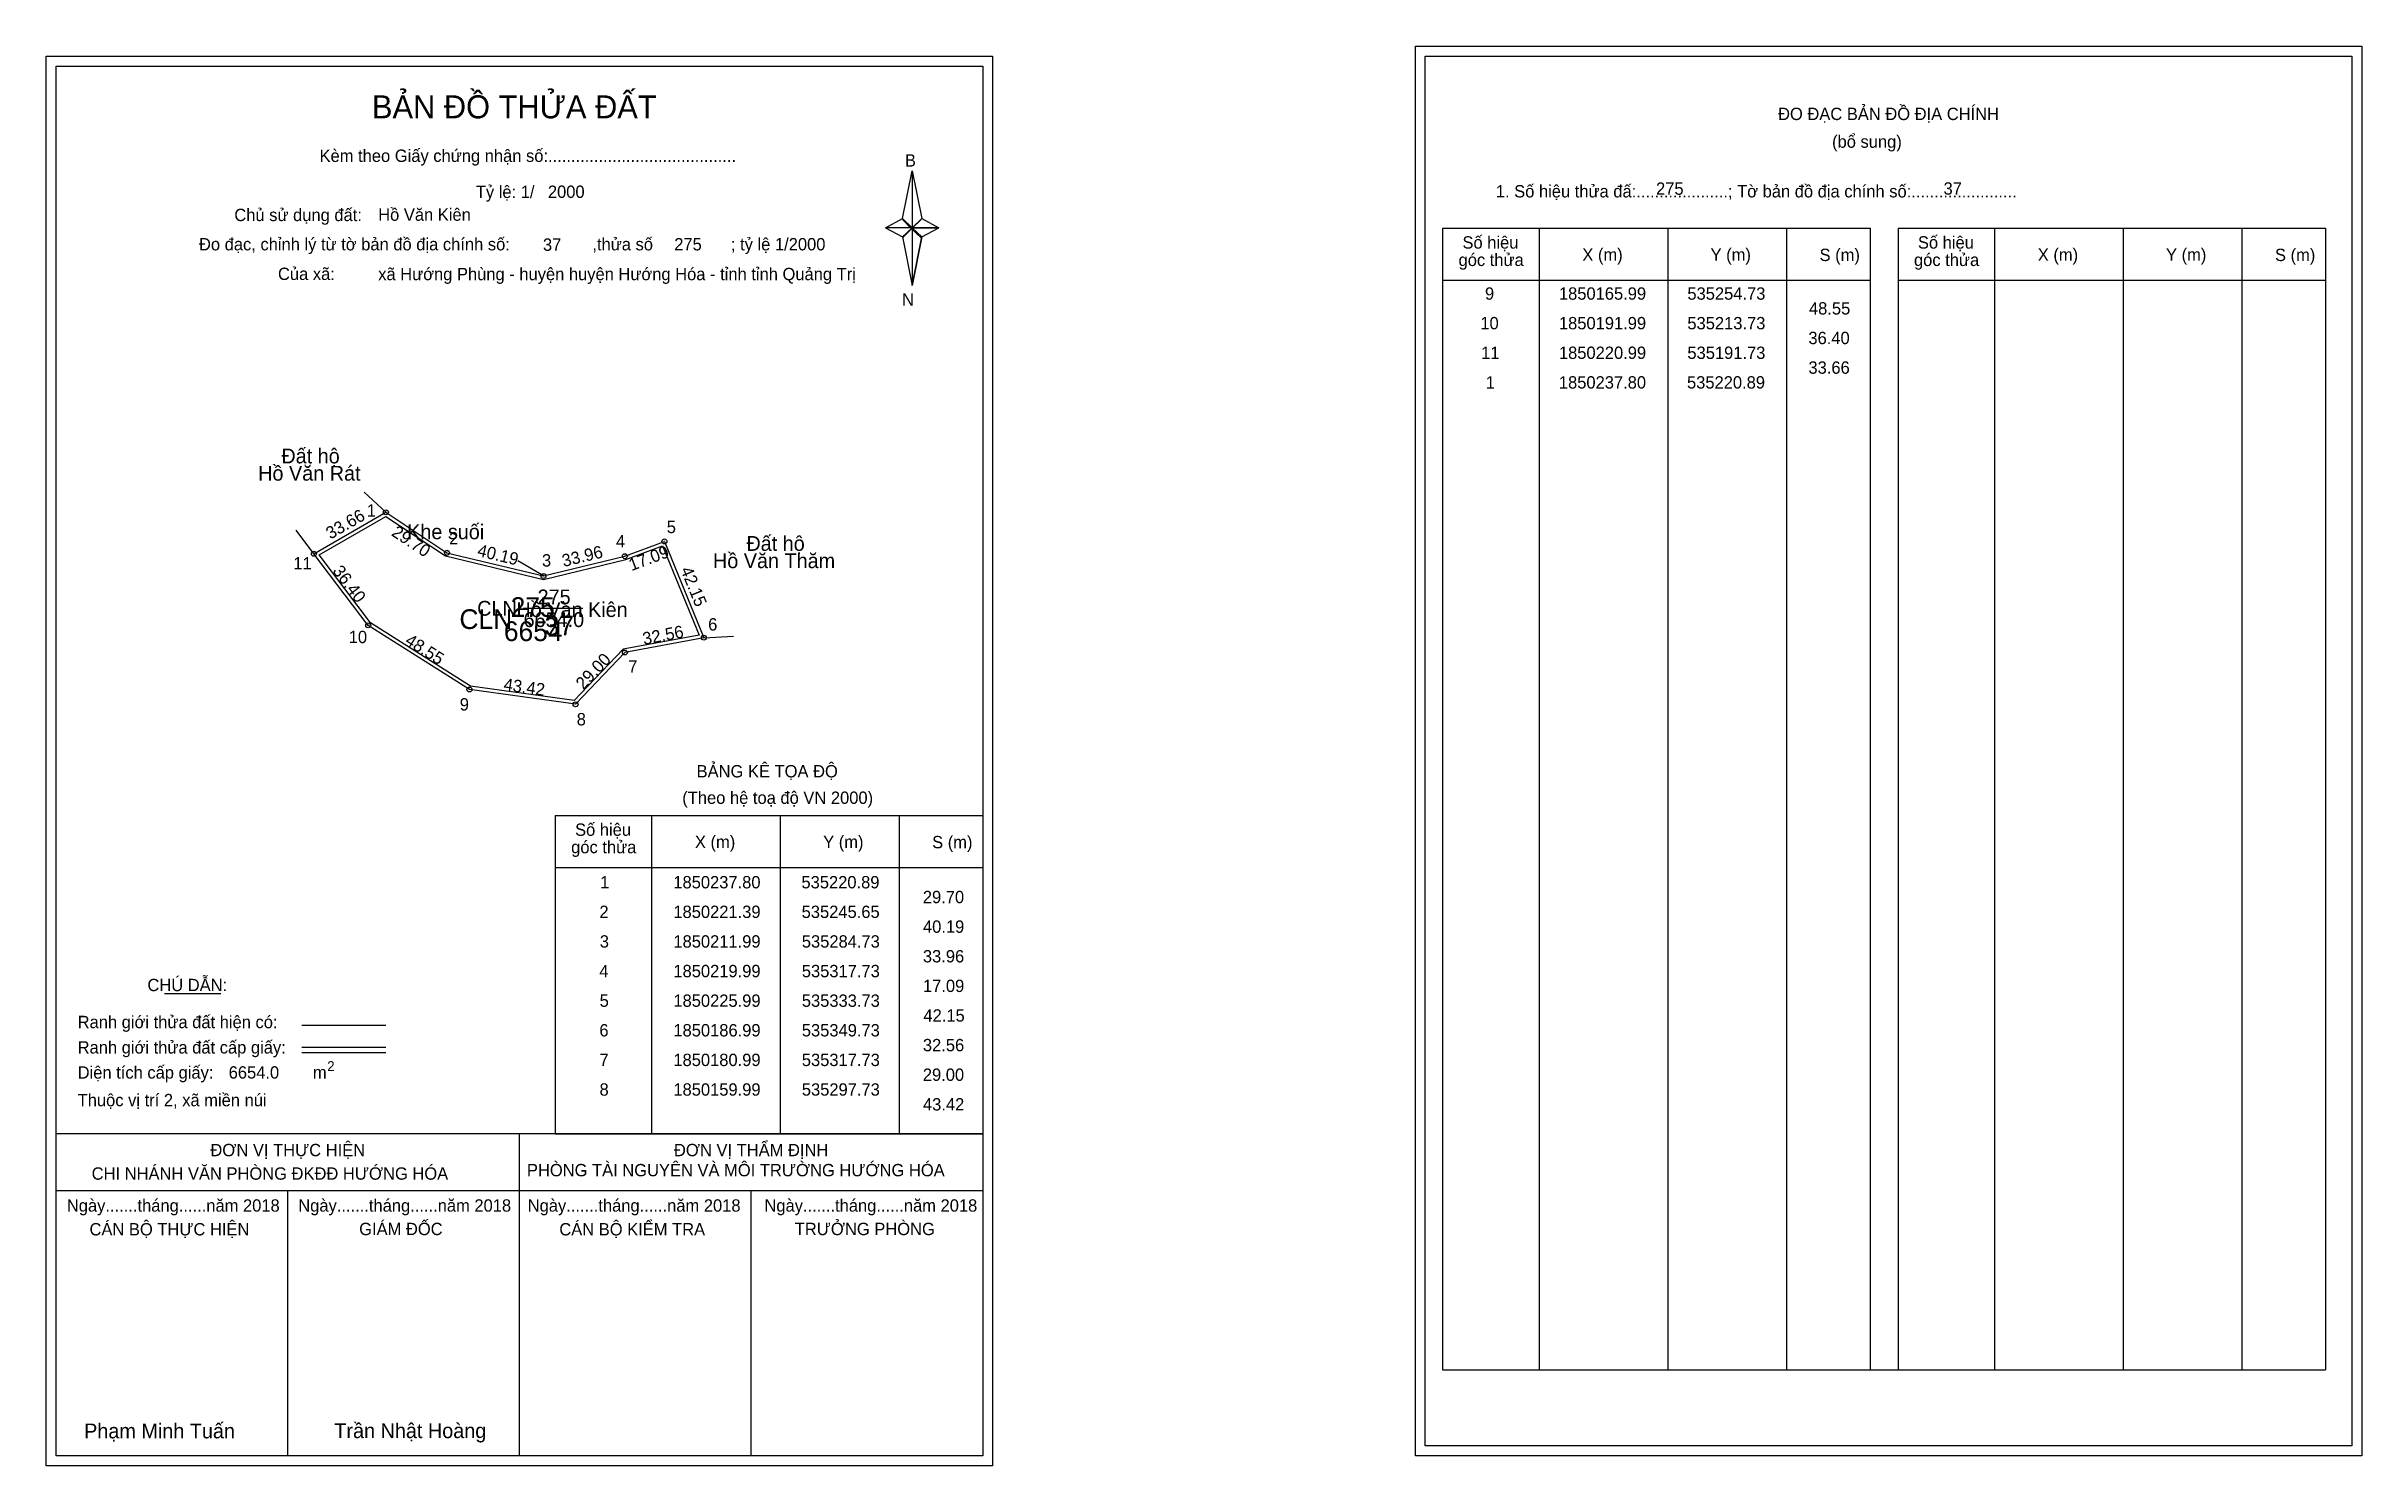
# Model space of a CAD drawing. Extents: x 535083 to 536021, y 1849851 to 1850427.
import ezdxf

# ---------------------------------------------------------------- set-up
doc = ezdxf.new("R2010")
doc.units = 0
for name, color, linetype in [('Level 1', 7, 'Continuous'), ('Level 10', 7, 'Continuous'), ('Level 11', 7, 'Continuous'), ('Level 13', 7, 'Continuous'), ('Level 2', 7, 'Continuous'), ('Level 22', 7, 'Continuous'), ('Level 27', 7, 'Continuous'), ('Level 3', 7, 'Continuous'), ('Level 36', 7, 'Continuous'), ('Level 4', 7, 'Continuous'), ('Level 49', 7, 'Continuous'), ('Level 5', 7, 'Continuous'), ('Level 53', 7, 'Continuous'), ('Level 55', 7, 'Continuous'), ('Level 6', 7, 'Continuous'), ('Level 63', 7, 'Continuous'), ('Level 7', 7, 'Continuous'), ('Level 9', 7, 'Continuous')]:
    doc.layers.add(name, color=color, linetype=linetype)

msp = doc.modelspace()

# ---------------------------------------------------------------- linework, layer by layer
at = {"layer": 'Level 1'}
for p, q in [((535087.32, 1850418.62), (535087.32, 1850418.62)), ((535641.97, 1850422.62), (535641.97, 1850422.62)), ((535430.17, 1850356.86), (535434.1, 1850376.14)), ((535434.1, 1850376.14), (535434.1, 1850353.09)), ((535434.1, 1850376.14), (535438.04, 1850356.86)), ((535423.28, 1850353.09), (535430.17, 1850356.86)), ((535430.17, 1850356.86), (535434.1, 1850353.09)), ((535433.81, 1850352.65), (535430.17, 1850356.42)), ((535434.1, 1850353.09), (535430.17, 1850349.41)), ((535433.81, 1850352.65), (535430.17, 1850348.97)), ((535430.17, 1850348.97), (535433.81, 1850352.65)), ((535437.74, 1850356.42), (535433.81, 1850352.65)), ((535433.81, 1850352.65), (535437.74, 1850356.42)), ((535437.74, 1850348.97), (535433.81, 1850352.65)), ((535438.04, 1850356.86), (535434.1, 1850353.09)), ((535434.1, 1850353.09), (535434.1, 1850329.69)), ((535434.1, 1850353.09), (535444.92, 1850353.09)), ((535434.1, 1850353.09), (535438.04, 1850349.41)), ((535438.04, 1850349.41), (535444.92, 1850353.09)), ((535649.03, 1850352.91), (535822.24, 1850352.91)), ((535688.21, 1849890.38), (535688.21, 1850352.91)), ((535740.36, 1849890.38), (535740.36, 1850352.91)), ((535788.3, 1850352.91), (535788.3, 1849890.38)), ((535822.24, 1850352.91), (535822.24, 1849890.38)), ((535833.55, 1850352.91), (536006.75, 1850352.91)), ((535872.73, 1849890.38), (535872.73, 1850352.91)), ((535924.87, 1849890.38), (535924.87, 1850352.91)), ((535972.82, 1850352.91), (535972.82, 1849890.38)), ((536006.75, 1850352.91), (536006.75, 1849890.38)), ((535430.17, 1850349.41), (535434.1, 1850329.69)), ((535438.04, 1850349.41), (535434.1, 1850329.69)), ((535649.03, 1850331.86), (535822.24, 1850331.86)), ((535833.55, 1850331.86), (536006.75, 1850331.86)), ((535289.51, 1850114.97), (535462.71, 1850114.97)), ((535328.69, 1849985.92), (535328.69, 1850114.97)), ((535380.83, 1849985.92), (535380.83, 1850114.97)), ((535428.78, 1850114.97), (535428.78, 1849985.92)), ((535289.51, 1850093.91), (535462.71, 1850093.91)), ((535131.16, 1850042.75), (535153.96, 1850042.75)), ((535186.89, 1850029.94), (535220.91, 1850029.94)), ((535186.89, 1850021.05), (535220.91, 1850021.05)), ((535186.89, 1850018.86), (535220.91, 1850018.86)), ((535300.98, 1849985.92), (535087.32, 1849985.92)), ((535462.71, 1849985.92), (535253.03, 1849985.92)), ((535275.02, 1849855.47), (535275.02, 1849985.92)), ((535289.51, 1849985.91), (535462.71, 1849985.91)), ((535462.72, 1849962.82), (535087.32, 1849962.82)), ((535181.17, 1849855.47), (535181.17, 1849962.82)), ((535368.87, 1849855.47), (535368.87, 1849962.82)), ((535649.03, 1849890.38), (536006.75, 1849890.38)), ((535462.71, 1849855.47), (535462.71, 1849855.47)), ((536017.37, 1849859.47), (536017.37, 1849859.47))]:
    msp.add_line(p, q, dxfattribs=at)
for points in [[(535430.17, 1850356.86), (535434.1, 1850376.14), (535434.1, 1850353.09)], [(535423.28, 1850353.09), (535430.17, 1850349.41), (535434.1, 1850353.09)], [(535434.1, 1850353.09), (535438.04, 1850356.86), (535444.92, 1850353.09)], [(535434.1, 1850353.09), (535434.1, 1850329.69), (535438.04, 1850349.41)]]:
    msp.add_lwpolyline(points, close=True, dxfattribs=at)
at = {"layer": 'Level 10'}
for points in [[(535191.73, 1850220.99), (535220.89, 1850237.8), (535245.65, 1850221.39), (535284.73, 1850211.99), (535317.73, 1850219.99), (535333.73, 1850225.99), (535349.73, 1850186.99), (535317.73, 1850180.99), (535297.73, 1850159.99), (535254.73, 1850165.99), (535213.73, 1850191.99)], [(535193.81, 1850220.57), (535220.84, 1850236.15), (535245.08, 1850220.09), (535284.73, 1850210.55), (535318.14, 1850218.65), (535332.95, 1850224.2), (535347.78, 1850188.05), (535317.03, 1850182.28), (535297.21, 1850161.48), (535255.22, 1850167.33), (535214.69, 1850193.04)]]:
    msp.add_lwpolyline(points, close=True, dxfattribs=at)
at = {"layer": 'Level 11'}
for centre in [(535220.89, 1850237.8), (535191.73, 1850220.99), (535191.73, 1850220.99), (535245.65, 1850221.39), (535317.73, 1850219.99), (535333.73, 1850225.99), (535284.73, 1850211.99), (535213.73, 1850191.99), (535349.73, 1850186.99), (535317.73, 1850180.99), (535254.73, 1850165.99), (535297.73, 1850159.99)]:
    msp.add_circle(centre, 1, dxfattribs=at)
at = {"layer": 'Level 27'}
for p, q in [((535220.89, 1850237.8), (535212.1, 1850245.96)), ((535191.73, 1850220.99), (535184.48, 1850230.55)), ((535284.73, 1850211.99), (535274.4, 1850218.09)), ((535349.73, 1850186.99), (535361.72, 1850187.56))]:
    msp.add_line(p, q, dxfattribs=at)
at = {"layer": 'Level 3'}
for p, q in [((535649.03, 1850352.91), (535649.03, 1849890.38)), ((535833.55, 1850352.91), (535833.55, 1849890.38)), ((535289.51, 1850114.97), (535289.51, 1849985.92))]:
    msp.add_line(p, q, dxfattribs=at)
at = {"layer": 'Level 63'}
for points in [[(535083.32, 1850422.62), (535466.72, 1850422.62), (535466.72, 1849851.47), (535083.32, 1849851.47)], [(535087.32, 1850418.62), (535462.72, 1850418.62), (535462.72, 1849855.47), (535087.32, 1849855.47)], [(535637.97, 1850426.62), (536021.37, 1850426.62), (536021.37, 1849855.47), (535637.97, 1849855.47)], [(535641.97, 1850422.62), (536017.37, 1850422.62), (536017.37, 1849859.47), (535641.97, 1849859.47)]]:
    msp.add_lwpolyline(points, close=True, dxfattribs=at)
at = {"layer": 'Level 9'}
msp.add_line((535276.67, 1850198.9), (535300.75, 1850198.9), dxfattribs=at)

# ---------------------------------------------------------------- texts
at = {"layer": 'Level 1'}
for s, height, p in [('BẢN ĐỒ THỬA ĐẤT', 9.3313, (535215.25, 1850397.43)), ('ĐO ĐẠC BẢN ĐỒ ĐỊA CHÍNH', 5, (535784.92, 1850396.74)), ('(bổ sung)', 5, (535806.8, 1850385.5)), ('Kèm theo Giấy chứng nhận số:.........................................', 5, (535194.02, 1850379.77)), ('B', 5, (535431.19, 1850377.89)), ('1. Số hiệu thửa đấ:....................; Tờ bản đồ địa chính số:.......................', 5, (535670.58, 1850365.38)), ('Chủ sử dụng đất:', 5, (535159.5, 1850355.79)), ('Đo đạc, chỉnh lý từ tờ bản đồ địa chính số:                  ,thửa số                 ; tỷ lệ 1/2000', 5, (535145.18, 1850343.93)), ('góc thửa', 5, (535655.48, 1850337.59)), ('Số hiệu', 5, (535657.06, 1850344.65)), ('X (m)', 5, (535705.63, 1850339.7)), ('Y (m)', 5, (535757.58, 1850339.7)), ('S (m)', 5, (535801.74, 1850339.6)), ('góc thửa', 5, (535839.99, 1850337.59)), ('Số hiệu', 5, (535841.58, 1850344.65)), ('X (m)', 5, (535890.14, 1850339.7)), ('Y (m)', 5, (535942.1, 1850339.7)), ('S (m)', 5, (535986.25, 1850339.6)), ('Của xã:', 5, (535177.18, 1850331.93)), ('N', 5, (535429.99, 1850321.55)), ('BẢNG KÊ TỌA ĐỘ', 5, (535346.78, 1850130.37)), ('(Theo hệ toạ độ VN 2000)', 5, (535340.97, 1850119.65)), ('Số hiệu', 5, (535297.54, 1850106.7)), ('góc thửa', 5, (535295.96, 1850099.64)), ('X (m)', 5, (535346.1, 1850101.75)), ('Y (m)', 5, (535398.06, 1850101.75)), ('S (m)', 5, (535442.21, 1850101.65)), ('CHÚ DẪN:', 5, (535124.28, 1850043.76)), ('Ranh giới thửa đất hiện có:', 5, (535096.02, 1850028.76)), ('Ranh giới thửa đất cấp giấy:', 5, (535096.02, 1850018.48)), ('2', 4, (535197.12, 1850011.38)), ('Diện tích cấp giấy:', 5, (535096.02, 1850008.32)), ('m', 5, (535191.33, 1850008.36)), ('Thuộc vị trí 2, xã miền núi', 5, (535096.02, 1849997.12)), ('ĐƠN VỊ THỰC HIỆN', 5, (535149.79, 1849976.88)), ('ĐƠN VỊ THẨM ĐỊNH', 5, (535337.59, 1849976.88)), ('CHI NHÁNH VĂN PHÒNG ĐKĐĐ HƯỚNG HÓA', 5, (535101.7, 1849967.36)), ('PHÒNG TÀI NGUYÊN VÀ MÔI TRƯỜNG HƯỚNG HÓA', 5, (535278.04, 1849968.74)), ('Ngày.......tháng......năm 2018', 5, (535091.65, 1849954.41)), ('Ngày.......tháng......năm 2018', 5, (535185.4, 1849954.41)), ('Ngày.......tháng......năm 2018', 5, (535278.35, 1849954.41)), ('Ngày.......tháng......năm 2018', 5, (535374.26, 1849954.41)), ('CÁN BỘ THỰC HIỆN', 5, (535100.82, 1849944.78)), ('GIÁM ĐỐC', 5, (535210.08, 1849944.9)), ('CÁN BỘ KIỂM TRA', 5, (535291.16, 1849944.78)), ('TRƯỞNG PHÒNG', 5, (535386.54, 1849944.9)), ('Phạm Minh Tuấn', 6, (535098.64, 1849862.55)), ('Trần Nhật Hoàng', 6, (535200.02, 1849862.65))]:
    msp.add_text(s, height=height, dxfattribs=at).set_placement(p)
at = {"layer": 'Level 11'}
msp.add_text('Tỷ lệ: 1/', height=5, dxfattribs=at).set_placement((535257.33, 1850365.15))
at = {"layer": 'Level 13'}
for s, p in [('CLN', (535257.88, 1850195.9)), ('275', (535282.35, 1850200.5)), ('6654.0', (535276.68, 1850191.3))]:
    msp.add_text(s, height=6, dxfattribs=at).set_placement(p)
at = {"layer": 'Level 2'}
msp.add_text('Hồ Văn Kiên', height=6, dxfattribs=at).set_placement((535273.8, 1850195.37))
at = {"layer": 'Level 22'}
msp.add_text('Khe suối', height=6, dxfattribs=at).set_placement((535229.51, 1850226.89))
at = {"layer": 'Level 3'}
msp.add_text('CLN ', height=8, dxfattribs=at).set_placement((535250.69, 1850190.5))
at = {"layer": 'Level 36'}
for s, p in [('Đất hộ', (535178.55, 1850257.62)), ('Hồ Văn Rát', (535169.15, 1850250.62)), ('Hồ Văn Thăm', (535353.41, 1850215.17)), ('Đất hộ', (535366.95, 1850222.17))]:
    msp.add_text(s, height=6, dxfattribs=at).set_placement(p)
at = {"layer": 'Level 4'}
msp.add_text('275', height=8, dxfattribs=at).set_placement((535271.44, 1850195.39))
at = {"layer": 'Level 49'}
for s, rotation, p in [('33.66', 29.96236, (535198.43, 1850226.7)), ('29.70', 326.46507, (535222.81, 1850228.61)), ('40.19', 346.47544, (535257.64, 1850220.15)), ('33.96', 13.62699, (535292.91, 1850215.62)), ('17.09', 20.55605, (535320.41, 1850213.95)), ('36.40', 307.18471, (535199.06, 1850213.97)), ('42.15', 292.30621, (535340.15, 1850214.56)), ('48.55', 327.61932, (535228.27, 1850184.66)), ('32.56', 10.61966, (535325.41, 1850184.06)), ('29.00', 46.39718, (535300.93, 1850165.67)), ('43.42', 352.05653, (535268.37, 1850165.7))]:
    msp.add_text(s, height=5, rotation=rotation, dxfattribs=at).set_placement(p)
at = {"layer": 'Level 5'}
msp.add_text('6654', height=8, dxfattribs=at).set_placement((535268.69, 1850185.61))
at = {"layer": 'Level 53'}
for s, p in [('9', (535666.18, 1850323.94)), ('1850165.99', (535696.14, 1850323.94)), ('535254.73', (535748.18, 1850323.94)), ('10', (535664.31, 1850311.94)), ('1850191.99', (535696.14, 1850311.94)), ('535213.73', (535748.18, 1850311.94)), ('48.55', (535797.44, 1850317.94)), ('36.40', (535797.21, 1850305.94)), ('11', (535664.63, 1850299.94)), ('1850220.99', (535696.14, 1850299.94)), ('535191.73', (535748.18, 1850299.94)), ('33.66', (535797.23, 1850293.94)), ('1', (535666.48, 1850287.94)), ('1850237.80', (535696.12, 1850287.94)), ('535220.89', (535748.03, 1850287.94)), ('1', (535307.71, 1850085.41)), ('1850237.80', (535337.35, 1850085.41)), ('535220.89', (535389.26, 1850085.41)), ('29.70', (535438.44, 1850079.41)), ('2', (535307.41, 1850073.41)), ('1850221.39', (535337.37, 1850073.41)), ('535245.65', (535389.34, 1850073.41)), ('40.19', (535438.49, 1850067.41)), ('3', (535307.56, 1850061.41)), ('1850211.99', (535337.37, 1850061.41)), ('535284.73', (535389.41, 1850061.41)), ('4', (535307.38, 1850049.41)), ('1850219.99', (535337.37, 1850049.41)), ('535317.73', (535389.41, 1850049.41)), ('33.96', (535438.46, 1850055.41)), ('5', (535307.5, 1850037.41)), ('1850225.99', (535337.37, 1850037.41)), ('535333.73', (535389.41, 1850037.41)), ('17.09', (535438.49, 1850043.41)), ('42.15', (535438.67, 1850031.41)), ('6', (535307.39, 1850025.41)), ('1850186.99', (535337.37, 1850025.41)), ('535349.73', (535389.41, 1850025.41)), ('32.56', (535438.46, 1850019.41)), ('7', (535307.42, 1850013.41)), ('1850180.99', (535337.37, 1850013.41)), ('535317.73', (535389.41, 1850013.41)), ('8', (535307.46, 1850001.41)), ('1850159.99', (535337.37, 1850001.41)), ('535297.73', (535389.41, 1850001.41)), ('29.00', (535438.44, 1850007.41)), ('43.42', (535438.49, 1849995.41))]:
    msp.add_text(s, height=5, dxfattribs=at).set_placement(p)
at = {"layer": 'Level 55'}
for s, height, p in [('1', 0.8, (535220.67, 1850237.8)), ('0', 0.22, (535220.81, 1850237.58)), ('0', 0.22, (535220.81, 1850237.58)), ('0', 0.22, (535220.81, 1850237.58)), ('0', 0.22, (535220.81, 1850237.58)), ('11', 0.8, (535191.21, 1850220.99)), ('0', 0.22, (535191.65, 1850220.77)), ('0', 0.22, (535191.65, 1850220.77)), ('2', 0.8, (535245.38, 1850221.39)), ('0', 0.22, (535245.57, 1850221.17)), ('0', 0.22, (535245.57, 1850221.17)), ('4', 0.8, (535317.45, 1850219.99)), ('274', 0.22, (535333.49, 1850225.77)), ('5', 0.8, (535333.47, 1850225.99)), ('274', 0.22, (535284.49, 1850211.77)), ('3', 0.8, (535284.48, 1850211.99)), ('0', 0.22, (535284.65, 1850211.77)), ('0', 0.22, (535284.65, 1850211.77)), ('274', 0.22, (535317.49, 1850219.77)), ('10', 0.8, (535213.16, 1850191.99)), ('6', 0.8, (535349.46, 1850186.99)), ('274', 0.22, (535349.49, 1850186.77)), ('7', 0.8, (535317.46, 1850180.99)), ('9', 0.8, (535254.46, 1850165.99)), ('8', 0.8, (535297.47, 1850159.99))]:
    msp.add_text(s, height=height, dxfattribs=at).set_placement(p)
at = {"layer": 'Level 6'}
for s, p in [('275', (535735.48, 1850366.46)), ('37', (535851.97, 1850366.5)), ('Hồ Văn Kiên', (535217.77, 1850355.92)), ('2000', (535286.53, 1850365.19)), ('37', (535284.53, 1850343.75)), ('275', (535337.72, 1850343.91)), ('xã Hướng Phùng - huyện huyện Hướng Hóa - tỉnh tỉnh Quảng Trị', (535217.79, 1850331.84)), ('6654.0', (535157.2, 1850008.33))]:
    msp.add_text(s, height=5, dxfattribs=at).set_placement(p)
at = {"layer": 'Level 7'}
msp.add_text('37', height=8, dxfattribs=at).set_placement((535285.2, 1850187.89))
at = {"layer": 'Level 9'}
for s, p in [('1', (535213.14, 1850236.02)), ('5', (535334.69, 1850229.36)), ('2', (535246.51, 1850224.76)), ('3', (535284.13, 1850215.82)), ('4', (535314.13, 1850223.61)), ('11', (535183.39, 1850214.62)), ('6', (535351.46, 1850189.89)), ('10', (535205.84, 1850184.78)), ('7', (535319.1, 1850172.87)), ('9', (535250.83, 1850157.48)), ('8', (535298.2, 1850151.45))]:
    msp.add_text(s, height=5, dxfattribs=at).set_placement(p)

doc.saveas('drawing.dxf')
